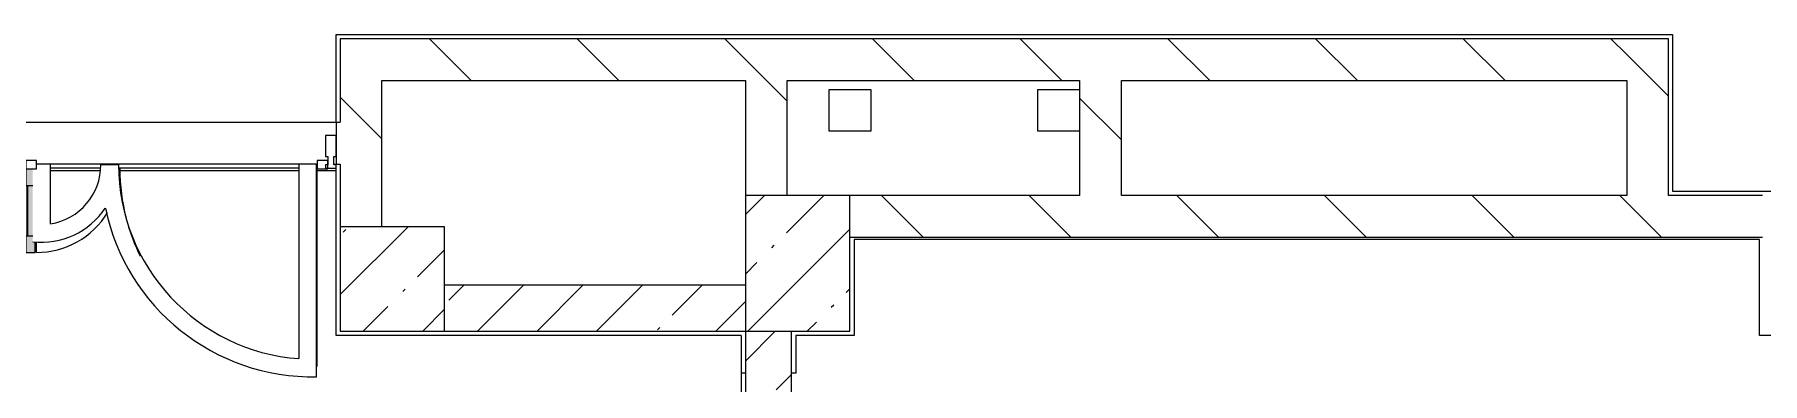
# Model space of a CAD drawing. Header units: millimetres. Extents: x 81469 to 281789, y -8553 to 29000.
# Drawn here: x 224682 to 232955, y 10650 to 12320 of the extents above; entities that cross this region are included whole.
import ezdxf

# ---------------------------------------------------------------- set-up
doc = ezdxf.new("R2010")
doc.units = ezdxf.units.MM
for name, color, linetype, lineweight, true_color in [('A-DETL-GENF-3', 7, 'Continuous', 5, 0xaaaaaa), ('A-DETL-GENF-4', 7, 'Continuous', 5, 0xe2e2e2), ('A-DOOR-3', 7, 'Continuous', 5, 0xaaaaaa), ('A-FLOR-3', 7, 'Continuous', 5, 0xaaaaaa)]:
    doc.layers.add(name, color=color, linetype=linetype, lineweight=lineweight, true_color=true_color)
for name, color, linetype, lineweight in [('A-GLAZ-CWMG-2', 7, 'Continuous', 5), ('I-WALL-2', 7, 'Continuous', 5), ('S-COLS-1', 7, 'Continuous', 5)]:
    doc.layers.add(name, color=color, linetype=linetype, lineweight=lineweight)
pattern_1 = [(45, (152605.2, 0), (-285.1231, 285.1231), []), (45, (152890.3, 0), (-285.1231, 285.1231), [504.031, -100.806, 16.764, -84.042])]
pattern_2 = [(135, (152605.2, 0), (-353.5534, -353.5534), [])]

# ---------------------------------------------------------------- blocks, each defined once
blk = doc.blocks.new('BSC_Колонна _Прямоугольная - 650х500-23287315-3_5_3_птичка')
at = {"layer": 'S-COLS-1'}
h = blk.add_hatch(dxfattribs=at)
h.set_pattern_fill('FP_82', color=256, style=0, pattern_type=2)
h.set_pattern_definition([(135, (11225, -75730), (-285.1231, -285.1231), []), (135, (11225, -75444.88), (-285.1231, -285.1231), [504.031, -100.806, 16.764, -84.042])])
h.paths.add_polyline_path([(325, -217), (325, 250), (-325, 250), (-325, -250), (325, -250)])
for p, q in [((325, 250), (-325, 250)), ((-325, 250), (-325, -250)), ((325, -250), (325, 250)), ((-325, -250), (325, -250))]:
    blk.add_line(p, q, dxfattribs=at)
blk = doc.blocks.new('BSC_Колонна _Прямоугольная - 500х500-V45-3_5_3_птичка')
at = {"layer": 'S-COLS-1'}
h = blk.add_hatch(dxfattribs=at)
h.set_pattern_fill('FP_83', color=256, style=0, pattern_type=2)
h.set_pattern_definition([(45, (-73790, -11150), (-285.1231, 285.1231), []), (45, (-73504.88, -11150), (-285.1231, 285.1231), [504.031, -100.806, 16.764, -84.042])])
h.paths.add_polyline_path([(-141.4, -250), (250, -250), (250, 250), (-250, 250), (-250, -250)])
for p, q in [((250, 250), (-250, 250)), ((-250, 250), (-250, -250)), ((250, -250), (250, 250)), ((-250, -250), (250, -250))]:
    blk.add_line(p, q, dxfattribs=at)
blk = doc.blocks.new('Дверь_Витражная_остекление_ - В-18-32468702-3_5_3_птичка')
at = {"layer": 'A-DETL-GENF-4'}
blk.add_hatch(color=256, dxfattribs=at).paths.add_polyline_path([(689.5, 420), (677.5, 420), (677.5, 369.7), (689.5, 369.5), (689.5, 20), (722.5, 20), (722.5, 420)])
at = {"layer": 'A-DETL-GENF-3'}
for p, q in [((-672.5, 965), (-672.5, 20)), ((-672.5, 965), (-672.5, 20)), ((722.5, 420), (677.5, 420)), ((677.5, 420), (677.5, 369.7)), ((722.5, 420), (677.5, 420)), ((677.5, 420), (677.5, 369.7)), ((722.5, 420), (722.5, 20)), ((722.5, 20), (722.5, 420)), ((722.5, 340), (689.5, 340)), ((712.5, 340), (712.5, 100)), ((722.5, 100), (689.5, 100))]:
    blk.add_line(p, q, dxfattribs=at)
at = {"layer": 'A-DOOR-3'}
for p, q in [((-672.5, 965), (-672.5, 20)), ((672.5, 420), (672.5, 369.8)), ((-672.5, 20), (-722.5, 20)), ((-722.5, 20), (-722.5, -20)), ((-672.5, -20), (-672.5, 20)), ((722.5, 20), (672.5, 20)), ((672.5, 20), (672.5, -20)), ((722.5, -20), (722.5, 20)), ((-722.5, -20), (-672.5, -20)), ((672.5, -20), (722.5, -20))]:
    blk.add_line(p, q, dxfattribs=at)
for centre, radius, start, end in [((-672.5, 20), 945, 15.85424, 26.17307), ((672.5, 20), 400, 90, 148.53811), ((-672.5, 20), 945, 360, 14.43128), ((672.5, 20), 400, 177.03782, 180)]:
    blk.add_arc(centre, radius, start, end, dxfattribs=at)
blk = doc.blocks.new('Прямоугольный импост - Импост структурный с накладкой - 160мм Темный-33326242-3_5_3_птичка')
at = {"layer": 'A-GLAZ-CWMG-2'}
for p, q in [((0, 140), (-50, 140)), ((-50, 140), (-50, 40)), ((0, 40), (0, 140)), ((-50, 40), (-40, 40)), ((-40, 0), (-50, 0)), ((-50, 0), (-50, -17)), ((-40, 40), (-40, 0)), ((-10, 0), (-10, 40)), ((-10, 40), (0, 40)), ((0, 0), (-10, 0)), ((0, -17), (0, 0)), ((-50, -17), (0, -17))]:
    blk.add_line(p, q, dxfattribs=at)

msp = doc.modelspace()

# ---------------------------------------------------------------- hatches: boundary and pattern name
at = {"layer": 'I-WALL-2'}
h = msp.add_hatch(dxfattribs=at)
h.set_pattern_fill('FP_59', color=256, style=0, pattern_type=2)
h.set_pattern_definition(pattern_2)
h.paths.add_polyline_path([(231847, 12100), (232305.2, 12100), (232305.2, 12300), (226145.2, 12300), (226145.2, 12100), (229982.6, 12100)])
h = msp.add_hatch(dxfattribs=at)
h.set_pattern_fill('FP_59', color=256, style=0, pattern_type=2)
h.set_pattern_definition(pattern_2)
h.paths.add_polyline_path([(232505.2, 11550), (232505.2, 12300), (232305.2, 12300), (232305.2, 11550)])
h = msp.add_hatch(dxfattribs=at)
h.set_pattern_fill('FP_59', color=256, style=0, pattern_type=2)
h.set_pattern_definition(pattern_2)
h.paths.add_polyline_path([(226145.2, 11400), (226345.2, 11400), (226345.2, 12100), (226145.2, 12100), (226145.2, 11700)])
h = msp.add_hatch(dxfattribs=at)
h.set_pattern_fill('FP_59', color=256, style=0, pattern_type=2)
h.set_pattern_definition(pattern_2)
h.paths.add_polyline_path([(228085.2, 11550), (228285.2, 11550), (228285.2, 12100), (228085.2, 12100)])
h = msp.add_hatch(dxfattribs=at)
h.set_pattern_fill('FP_59', color=256, style=0, pattern_type=2)
h.set_pattern_definition(pattern_2)
h.paths.add_polyline_path([(229885.7, 11550), (229885.7, 12100), (229685.7, 12100), (229685.7, 11550)])
h = msp.add_hatch(dxfattribs=at)
h.set_pattern_fill('FP_59', color=256, style=0, pattern_type=2)
h.set_pattern_definition(pattern_2)
h.paths.add_polyline_path([(221255.2, 11700), (221359.2, 11700), (221359.2, 11900), (221255.2, 11900), (221255.2, 11799.5)])
h.paths.add_polyline_path([(222839.2, 11700), (222915.2, 11700), (222915.2, 11900), (222839.2, 11900), (222839.2, 11799.5)])
h.paths.add_polyline_path([(223435.2, 11700), (223435.2, 11900), (223415.2, 11900), (223415.2, 11700)])
h.paths.add_polyline_path([(226145.2, 11700), (226145.2, 11900), (226125.2, 11900), (226125.2, 11700)])
h = msp.add_hatch(dxfattribs=at)
h.set_pattern_fill('FP_59', color=256, style=0, pattern_type=2)
h.set_pattern_definition(pattern_2)
h.paths.add_polyline_path([(232955.2, 11350), (232955.2, 11550), (228585.2, 11550), (228585.2, 11350), (231847, 11350)])
h = msp.add_hatch(dxfattribs=at)
h.set_pattern_fill('FP_56', color=256, style=0, pattern_type=2)
h.set_pattern_definition(pattern_1)
h.paths.add_polyline_path([(228085.2, 10900), (228085.2, 11120), (226645.2, 11120), (226645.2, 10900)])
h = msp.add_hatch(dxfattribs=at)
h.set_pattern_fill('FP_56', color=256, style=0, pattern_type=2)
h.set_pattern_definition(pattern_1)
h.paths.add_polyline_path([(228118.2, 7900), (228305.2, 7900), (228305.2, 9179), (228085.2, 9179), (228085.2, 7900)])
h.paths.add_polyline_path([(228085.2, 10619), (228305.2, 10619), (228305.2, 10900), (228085.2, 10900)])

# ---------------------------------------------------------------- linework, layer by layer
at = {"layer": 'A-FLOR-3'}
for p, q in [((226125.2, 11900), (226125.2, 12320)), ((226125.2, 12320), (232524.2, 12320)), ((232524.2, 12320), (232524.2, 11570)), ((228485.7, 12057), (228685.7, 12057)), ((228485.7, 11857), (228485.7, 12057)), ((228685.7, 12057), (228685.7, 11857)), ((229485.7, 12057), (229685.7, 12057)), ((229485.7, 11857), (229485.7, 12057)), ((228685.7, 11857), (228485.7, 11857)), ((229685.7, 11857), (229485.7, 11857)), ((224757.9, 11700), (224690.2, 11700)), ((224757.9, 11413.8), (224757.9, 11700)), ((224997.4, 11680), (224757.9, 11680)), ((224757.9, 11669), (224996.3, 11669)), ((225083.8, 11697.2), (224999.1, 11697.2)), ((225947.5, 11680), (225084.8, 11680)), ((225085.5, 11669), (225947.5, 11669)), ((226032.2, 11700), (225947.5, 11700)), ((225947.5, 11700), (225947.5, 10768.9)), ((226032.2, 10681.9), (226032.2, 11700)), ((226032.2, 11669), (226125.2, 11669)), ((226125.2, 10880), (226125.2, 11680)), ((226125.2, 11669), (226125.2, 11680)), ((232524.2, 11570), (236155.6, 11570)), ((232941.2, 11340), (228606.2, 11340)), ((228606.2, 11340), (228606.2, 10880)), ((232941.2, 10879), (232941.2, 11340)), ((228065.2, 10880), (226125.2, 10880)), ((228065.2, 10880), (228065.2, 10600.7)), ((228606.2, 10880), (228326.2, 10880)), ((228326.2, 10880), (228326.2, 10700)), ((237065.2, 10879), (232941.2, 10879)), ((228085.2, 10700), (228065.2, 10700)), ((228326.2, 10700), (228305.2, 10700))]:
    msp.add_line(p, q, dxfattribs=at)
for centre, radius, start, end in [((224712.1, 11697.2), 287, 279.17366, 0), ((226014.6, 11697.2), 930.7, 180, 265.86869), ((224712.1, 11697.2), 371.7, 263.98747, 326.07537), ((226014.6, 11697.2), 1015.4, 191.7891, 270.99569)]:
    msp.add_arc(centre, radius, start, end, dxfattribs=at)
at = {"layer": 'I-WALL-2'}
for p, q in [((232505.2, 12300), (226145.2, 12300)), ((226145.2, 12300), (226145.2, 11900)), ((232505.2, 11550), (232505.2, 12300)), ((226345.2, 12100), (228085.2, 12100)), ((226345.2, 11400), (226345.2, 12100)), ((228085.2, 12100), (228085.2, 11550)), ((228285.2, 11550), (228285.2, 12100)), ((228285.2, 12100), (229685.7, 12100)), ((229685.7, 12100), (229685.7, 11550)), ((229885.7, 12100), (232305.2, 12100)), ((229885.7, 11550), (229885.7, 12100)), ((232305.2, 12100), (232305.2, 11550)), ((223415.2, 11900), (226145.2, 11900)), ((226125.2, 11900), (226125.2, 11700)), ((225947.5, 11700), (224757.9, 11700)), ((226115.2, 11700), (226145.2, 11700)), ((226145.2, 11700), (226145.2, 11400)), ((229685.7, 11550), (228585.2, 11550)), ((232305.2, 11550), (229885.7, 11550)), ((232955.2, 11550), (232505.2, 11550)), ((228585.2, 11350), (232955.2, 11350)), ((228085.2, 11120), (226645.2, 11120)), ((226645.2, 10900), (228085.2, 10900)), ((228085.2, 10900), (228085.2, 10600.7)), ((228305.2, 10900), (228305.2, 7900))]:
    msp.add_line(p, q, dxfattribs=at)

# ---------------------------------------------------------------- block references
at = {"layer": 'A-DOOR-3', "rotation": 180}
msp.add_blockref('Дверь_Витражная_остекление_ - В-18-32468702-3_5_3_птичка', (225362.7, 11697), dxfattribs=at)
at = {"layer": 'A-GLAZ-CWMG-2'}
msp.add_blockref('Прямоугольный импост - Импост структурный с накладкой - 160мм Темный-33326242-3_5_3_птичка', (226125.2, 11697), dxfattribs=at)
at = {"layer": 'S-COLS-1', "rotation": 270.0000000000007}
msp.add_blockref('BSC_Колонна _Прямоугольная - 650х500-23287315-3_5_3_птичка', (228335.2, 11225), dxfattribs=at)
at = {"layer": 'S-COLS-1'}
msp.add_blockref('BSC_Колонна _Прямоугольная - 500х500-V45-3_5_3_птичка', (226395.2, 11150), dxfattribs=at)

doc.saveas('drawing.dxf')
